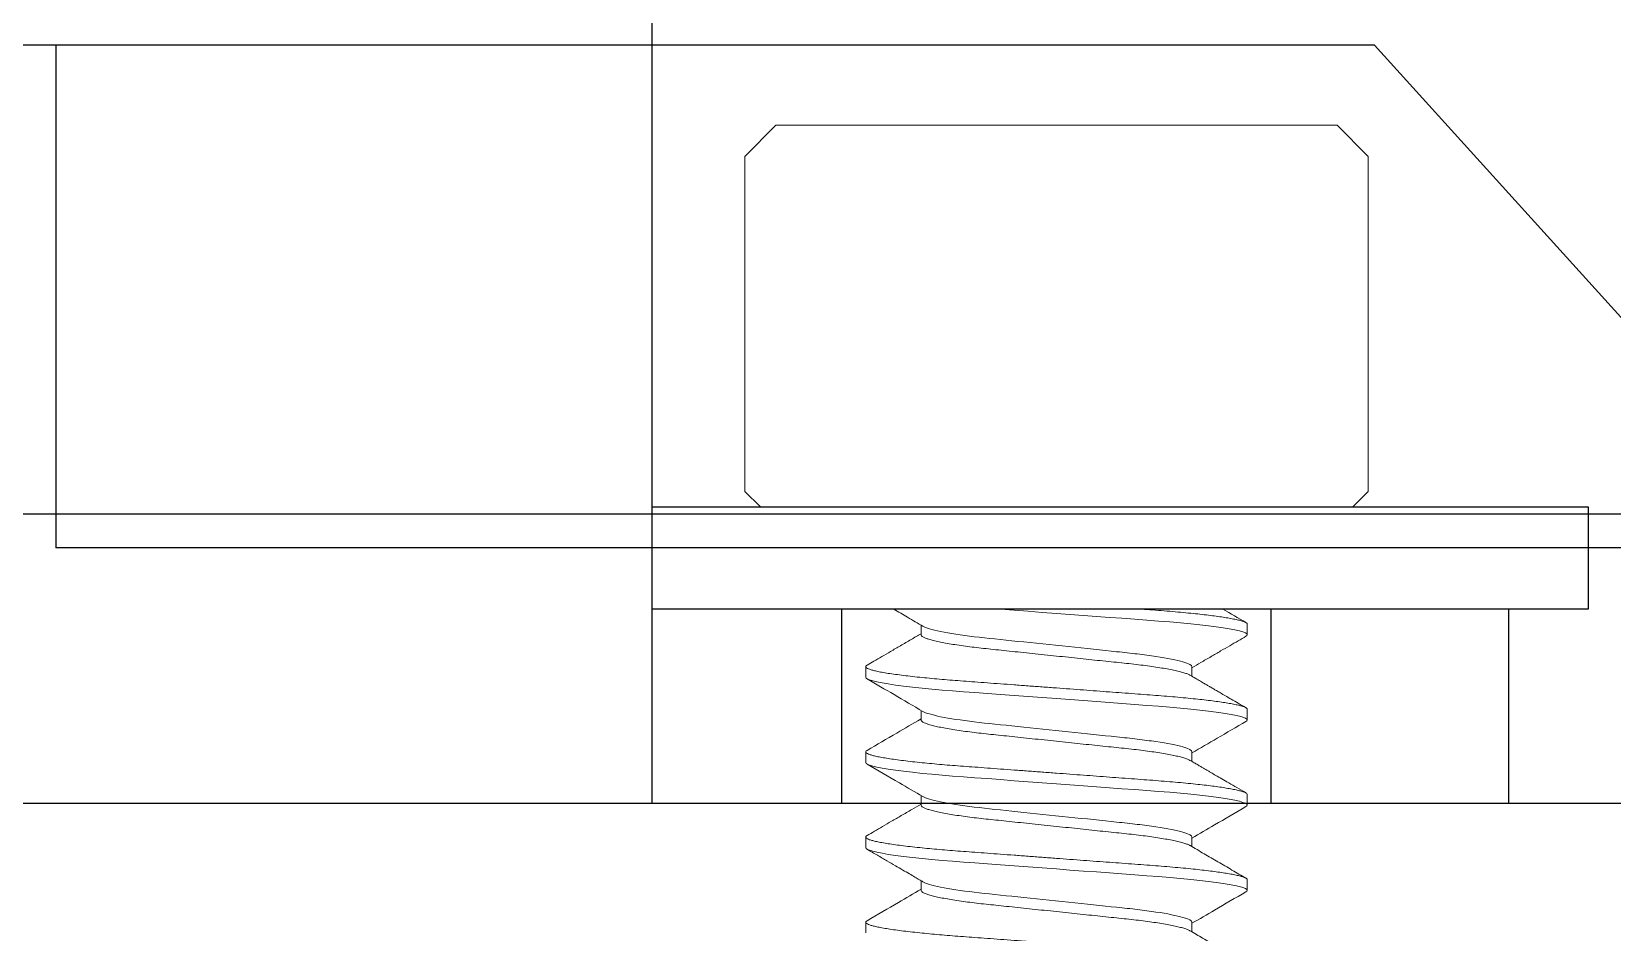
# Model space of a CAD drawing. Header units: inches. Extents: x -1 to 66.5, y -11.9 to 25.2.
# Drawn here: x 36.6136 to 37.0775, y -6.2678 to -6.0035 of the extents above; entities that cross this region are included whole.
import ezdxf

# ---------------------------------------------------------------- set-up
doc = ezdxf.new("R2010")
doc.units = ezdxf.units.IN
doc.header["$MEASUREMENT"] = 0
doc.linetypes.add('SLD-Solid', pattern=[0])
for name, color, linetype in [('45-1523-1', 80, 'Continuous'), ('Clamp', 30, 'Continuous'), ('Fastener', 134, 'Continuous'), ('Solenoid', 6, 'Continuous')]:
    doc.layers.add(name, color=color, linetype=linetype)

msp = doc.modelspace()

# ---------------------------------------------------------------- linework, layer by layer
at = {"layer": '45-1523-1'}
for p, q in [((37.00769, -6.00747), (36.52069, -6.00747)), ((36.62069, -6.00747), (36.62069, -6.15497)), ((37.08469, -6.09247), (37.00769, -6.00747)), ((37.40069, -6.15497), (36.62069, -6.15497))]:
    msp.add_line(p, q, dxfattribs=at)
at = {"layer": 'Clamp'}
msp.add_line((36.39378, -6.14497), (38.5576, -6.14497), dxfattribs=at)
at = {"layer": 'Fastener', "linetype": 'SLD-Solid', "lineweight": 15}
for p, q in [((36.82289, -6.04012), (36.83204, -6.03097)), ((36.91439, -6.03097), (36.83204, -6.03097)), ((36.99674, -6.03097), (36.91439, -6.03097)), ((36.99674, -6.03097), (37.00589, -6.04012)), ((36.82289, -6.1384), (36.82289, -6.04012)), ((37.00589, -6.04012), (37.00589, -6.1384)), ((36.82747, -6.14297), (36.82289, -6.1384)), ((37.00589, -6.1384), (37.00132, -6.14297)), ((36.82747, -6.14297), (36.91439, -6.14297)), ((36.91439, -6.14297), (37.00132, -6.14297)), ((36.87463, -6.18047), (36.87463, -6.17766)), ((36.97039, -6.17735), (36.97039, -6.18047)), ((36.85839, -6.19297), (36.85839, -6.18985)), ((36.95415, -6.18985), (36.95415, -6.19267)), ((36.87463, -6.20547), (36.87463, -6.20266)), ((36.97039, -6.20235), (36.97039, -6.20547)), ((36.85839, -6.21797), (36.85839, -6.21485)), ((36.95415, -6.21485), (36.95415, -6.21767)), ((36.87463, -6.23047), (36.87463, -6.22766)), ((36.97039, -6.22735), (36.97039, -6.23047)), ((36.85839, -6.24297), (36.85839, -6.23985)), ((36.95415, -6.23985), (36.95415, -6.24267)), ((36.87463, -6.25547), (36.87463, -6.25265)), ((36.97039, -6.25235), (36.97039, -6.25547)), ((36.85839, -6.26797), (36.85839, -6.26485)), ((36.95415, -6.26485), (36.95415, -6.26767))]:
    msp.add_line(p, q, dxfattribs=at)
at = {"layer": 'Fastener'}
for p, q in [((36.79577, -6.14297), (37.07039, -6.14297)), ((37.07039, -6.14297), (37.07039, -6.17297)), ((37.07039, -6.17297), (36.79577, -6.17297))]:
    msp.add_line(p, q, dxfattribs=at)
at = {"layer": 'Fastener', "linetype": 'SLD-Solid', "lineweight": 15, "flags": 128}
for points in [[(36.96998, -6.18091), (36.97027, -6.18072), (36.97039, -6.18047), (36.97025, -6.18022), (36.96983, -6.17994), (36.9691, -6.17966), (36.96807, -6.17936), (36.96674, -6.17906), (36.96511, -6.17875), (36.9633, -6.17845), (36.96126, -6.17816), (36.95898, -6.17787), (36.95649, -6.17758), (36.95381, -6.17729), (36.95079, -6.177), (36.94762, -6.17672), (36.94432, -6.17645), (36.94092, -6.1762), (36.93735, -6.17593), (36.9336, -6.17565), (36.92993, -6.17538), (36.92614, -6.1751), (36.92228, -6.17481), (36.91835, -6.17452), (36.91439, -6.17422), (36.9102, -6.17391), (36.90604, -6.1736), (36.90195, -6.1733), (36.89796, -6.173), (36.89759, -6.17297)], [(36.96998, -6.20591), (36.97027, -6.20572), (36.97039, -6.20547), (36.97025, -6.20522), (36.96983, -6.20494), (36.9691, -6.20466), (36.96807, -6.20436), (36.96674, -6.20406), (36.96511, -6.20375), (36.9633, -6.20345), (36.96126, -6.20316), (36.95898, -6.20287), (36.95649, -6.20258), (36.95381, -6.20229), (36.95079, -6.202), (36.94762, -6.20172), (36.94432, -6.20145), (36.94092, -6.2012), (36.93735, -6.20093), (36.9336, -6.20065), (36.92993, -6.20038), (36.92614, -6.2001), (36.92228, -6.19981), (36.91835, -6.19952), (36.91439, -6.19922), (36.9102, -6.19891), (36.90604, -6.1986), (36.90195, -6.1983), (36.89796, -6.198), (36.8941, -6.19771), (36.8904, -6.19744), (36.88708, -6.19719), (36.88389, -6.19695), (36.8808, -6.1967), (36.87782, -6.19643), (36.87498, -6.19615), (36.87214, -6.19585), (36.86952, -6.19555), (36.86714, -6.19524), (36.86502, -6.19492), (36.86318, -6.19461), (36.86163, -6.19431), (36.86045, -6.19402), (36.85954, -6.19374), (36.8589, -6.19348), (36.85852, -6.19322), (36.85839, -6.19297), (36.85839, -6.19297)], [(36.96998, -6.23091), (36.97027, -6.23072), (36.97039, -6.23047), (36.97025, -6.23022), (36.96983, -6.22994), (36.9691, -6.22966), (36.96807, -6.22936), (36.96674, -6.22906), (36.96511, -6.22875), (36.9633, -6.22845), (36.96126, -6.22816), (36.95898, -6.22787), (36.95649, -6.22758), (36.95381, -6.22729), (36.95079, -6.227), (36.94762, -6.22672), (36.94432, -6.22645), (36.94092, -6.2262), (36.93735, -6.22593), (36.9336, -6.22565), (36.92993, -6.22538), (36.92614, -6.2251), (36.92228, -6.22481), (36.91835, -6.22452), (36.91439, -6.22422), (36.9102, -6.22391), (36.90604, -6.2236), (36.90195, -6.2233), (36.89796, -6.223), (36.8941, -6.22271), (36.8904, -6.22244), (36.88708, -6.22219), (36.88389, -6.22195), (36.8808, -6.2217), (36.87782, -6.22143), (36.87498, -6.22116), (36.87214, -6.22085), (36.86952, -6.22055), (36.86714, -6.22024), (36.86502, -6.21992), (36.86318, -6.21961), (36.86163, -6.21931), (36.86045, -6.21902), (36.85954, -6.21874), (36.8589, -6.21848), (36.85852, -6.21822), (36.85839, -6.21797), (36.85839, -6.21797)], [(36.96998, -6.25591), (36.97027, -6.25572), (36.97039, -6.25547), (36.97025, -6.25522), (36.96983, -6.25494), (36.9691, -6.25466), (36.96807, -6.25436), (36.96674, -6.25406), (36.96511, -6.25375), (36.9633, -6.25345), (36.96126, -6.25316), (36.95898, -6.25287), (36.95649, -6.25258), (36.95381, -6.25229), (36.95079, -6.252), (36.94762, -6.25172), (36.94432, -6.25145), (36.94092, -6.2512), (36.93735, -6.25093), (36.9336, -6.25065), (36.92993, -6.25038), (36.92614, -6.2501), (36.92228, -6.24981), (36.91835, -6.24952), (36.91439, -6.24922), (36.9102, -6.24891), (36.90604, -6.2486), (36.90195, -6.2483), (36.89796, -6.248), (36.8941, -6.24771), (36.8904, -6.24744), (36.88708, -6.24719), (36.88389, -6.24695), (36.8808, -6.2467), (36.87782, -6.24643), (36.87498, -6.24616), (36.87214, -6.24585), (36.86952, -6.24555), (36.86714, -6.24524), (36.86502, -6.24492), (36.86318, -6.24461), (36.86163, -6.24431), (36.86045, -6.24402), (36.85954, -6.24374), (36.8589, -6.24348), (36.85852, -6.24322), (36.85839, -6.24297), (36.85839, -6.24297)]]:
    msp.add_lwpolyline(points, dxfattribs=at)
at = {"layer": 'Fastener', "linetype": 'SLD-Solid', "lineweight": 15}
for points, knots in [([(36.87519, -6.17798), (36.8737, -6.17711), (36.87084, -6.17544), (36.86798, -6.17377), (36.86662, -6.17297)], [0, 0, 0, 0, 0.2735344, 0.5226997, 0.5226997, 0.5226997, 0.5226997]), ([(36.97039, -6.17735), (36.97037, -6.17726), (36.97031, -6.17709), (36.96987, -6.17682), (36.96915, -6.17653), (36.96812, -6.17624), (36.96679, -6.17593), (36.96518, -6.17563), (36.96334, -6.17533), (36.9613, -6.17503), (36.95902, -6.17474), (36.95653, -6.17445), (36.9538, -6.17416), (36.95084, -6.17388), (36.94766, -6.1736), (36.94436, -6.17333), (36.94164, -6.17313), (36.94004, -6.17301), (36.93959, -6.17297)], [0, 0, 0, 0, 0.021662, 0.0436855, 0.0660212, 0.0886149, 0.1114084, 0.1343402, 0.1560315, 0.1777344, 0.1993942, 0.2209568, 0.2423695, 0.2648595, 0.2870678, 0.3089421, 0.33051, 0.3387077, 0.3387077, 0.3387077, 0.3387077]), ([(36.95415, -6.18985), (36.95415, -6.18942), (36.95329, -6.18893), (36.9497, -6.18789), (36.94696, -6.18735), (36.94189, -6.18659), (36.94005, -6.18635), (36.93618, -6.18588), (36.93418, -6.18567), (36.92777, -6.185), (36.92291, -6.18449), (36.9129, -6.18344), (36.90777, -6.18291), (36.89832, -6.18192), (36.89412, -6.18151), (36.88642, -6.18057), (36.88298, -6.18005), (36.87777, -6.17899), (36.87601, -6.17846), (36.87519, -6.17798)], [0, 0, 0, 0, 0.125, 0.125, 0.25, 0.25, 0.3125, 0.3125, 0.375, 0.375, 0.5, 0.5, 0.625, 0.625, 0.75, 0.75, 0.875, 0.875, 1, 1, 1, 1]), ([(36.85878, -6.18941), (36.85945, -6.18902), (36.8609, -6.18818), (36.86321, -6.18684), (36.8658, -6.18533), (36.86868, -6.18365), (36.87166, -6.18191), (36.87367, -6.18073), (36.87463, -6.18017)], [0, 0, 0, 0, 0.127459, 0.273038, 0.43669, 0.618357, 0.817973, 1, 1, 1, 1]), ([(36.95359, -6.19234), (36.95358, -6.19234), (36.95343, -6.19222), (36.95285, -6.19198), (36.95182, -6.19162), (36.95046, -6.19125), (36.94882, -6.19088), (36.94692, -6.19051), (36.94478, -6.19015), (36.94241, -6.18979), (36.93984, -6.18945), (36.9371, -6.18911), (36.93423, -6.1888), (36.93121, -6.18849), (36.92805, -6.18816), (36.92476, -6.18781), (36.92137, -6.18746), (36.9179, -6.18709), (36.91437, -6.18672), (36.91082, -6.18635), (36.90729, -6.18598), (36.90385, -6.18562), (36.90052, -6.18527), (36.89737, -6.18494), (36.8944, -6.18463), (36.89158, -6.18432), (36.8889, -6.184), (36.88634, -6.18365), (36.88396, -6.18329), (36.88179, -6.18292), (36.87987, -6.18255), (36.87823, -6.18218), (36.87689, -6.18181), (36.87587, -6.18145), (36.87515, -6.18111), (36.87471, -6.18078), (36.87466, -6.18058), (36.87463, -6.18047)], [0, 0, 0, 0, 0.0011037, 0.0306617, 0.060576, 0.0907305, 0.1204632, 0.1501923, 0.1797998, 0.2091707, 0.2387189, 0.2678013, 0.2963216, 0.3248703, 0.3539772, 0.3830139, 0.4123936, 0.4420065, 0.4717374, 0.5020078, 0.5321537, 0.5620535, 0.5915919, 0.620662, 0.6486647, 0.6767023, 0.7052794, 0.7343041, 0.7642111, 0.7943614, 0.8246333, 0.8549021, 0.8850435, 0.9144055, 0.9434181, 0.9719801, 1, 1, 1, 1]), ([(36.97, -6.18091), (36.96924, -6.18136), (36.96764, -6.18229), (36.96516, -6.18373), (36.96251, -6.18527), (36.95969, -6.18692), (36.95688, -6.18856), (36.95502, -6.18965), (36.95415, -6.19016)], [0, 0, 0, 0, 0.145434, 0.301781, 0.469006, 0.647064, 0.835911, 1, 1, 1, 1]), ([(36.97039, -6.20235), (36.97037, -6.20226), (36.97031, -6.20209), (36.96987, -6.20182), (36.96915, -6.20153), (36.96812, -6.20124), (36.96679, -6.20093), (36.96518, -6.20063), (36.96334, -6.20033), (36.9613, -6.20003), (36.95902, -6.19974), (36.95653, -6.19945), (36.9538, -6.19916), (36.95084, -6.19888), (36.94766, -6.1986), (36.94436, -6.19833), (36.94093, -6.19807), (36.93735, -6.19781), (36.93367, -6.19753), (36.92993, -6.19726), (36.92614, -6.19697), (36.92228, -6.19669), (36.91835, -6.19639), (36.91431, -6.19609), (36.9102, -6.19579), (36.90604, -6.19548), (36.90195, -6.19517), (36.89796, -6.19488), (36.8941, -6.19459), (36.89047, -6.19432), (36.88706, -6.19407), (36.88385, -6.19383), (36.88076, -6.19357), (36.87778, -6.19331), (36.87488, -6.19302), (36.8721, -6.19273), (36.86947, -6.19242), (36.86709, -6.19211), (36.86497, -6.1918), (36.86313, -6.19149), (36.86162, -6.19119), (36.86041, -6.1909), (36.8595, -6.19062), (36.85886, -6.19035), (36.85847, -6.19009), (36.85835, -6.18984), (36.85845, -6.18962), (36.85871, -6.18947), (36.85881, -6.18941)], [0, 0, 0, 0, 0.021662, 0.043686, 0.066022, 0.088616, 0.11141, 0.134342, 0.156034, 0.177737, 0.199398, 0.220961, 0.242374, 0.264864, 0.287073, 0.308947, 0.330516, 0.352339, 0.374503, 0.395667, 0.417042, 0.438577, 0.460221, 0.48192, 0.504932, 0.527878, 0.550696, 0.573322, 0.595699, 0.61777, 0.638257, 0.658614, 0.679288, 0.700253, 0.721466, 0.744181, 0.767062, 0.790044, 0.813064, 0.836056, 0.858955, 0.880405, 0.901664, 0.922686, 0.943424, 0.963839, 0.985501, 1, 1, 1, 1]), ([(36.87519, -6.20298), (36.87237, -6.20134), (36.8669, -6.19814), (36.86143, -6.19495), (36.85878, -6.19341)], [0, 0, 0, 0, 0.515851, 1, 1, 1, 1]), ([(36.95359, -6.19234), (36.95414, -6.19266), (36.95516, -6.19326), (36.95657, -6.19408), (36.95774, -6.19476), (36.95866, -6.19531), (36.95936, -6.19571), (36.95992, -6.19604), (36.96055, -6.19641), (36.96142, -6.19692), (36.96259, -6.1976), (36.96404, -6.19844), (36.96578, -6.19945), (36.9678, -6.20063), (36.96924, -6.20146), (36.97, -6.20191)], [0, 0, 0, 0, 0.10074, 0.186625, 0.257628, 0.313728, 0.356495, 0.384119, 0.41754, 0.471645, 0.542917, 0.63137, 0.737019, 0.859887, 1, 1, 1, 1]), ([(36.95415, -6.21485), (36.95415, -6.21442), (36.95329, -6.21393), (36.9497, -6.2129), (36.94696, -6.21235), (36.9419, -6.21159), (36.94005, -6.21135), (36.93618, -6.21088), (36.93418, -6.21067), (36.92777, -6.21), (36.92291, -6.20949), (36.9129, -6.20844), (36.90777, -6.20791), (36.89832, -6.20692), (36.89412, -6.20651), (36.88642, -6.20557), (36.88299, -6.20505), (36.87777, -6.20399), (36.87601, -6.20346), (36.87519, -6.20298)], [0, 0, 0, 0, 0.125, 0.125, 0.25, 0.25, 0.3125, 0.3125, 0.375, 0.375, 0.5, 0.5, 0.625, 0.625, 0.75, 0.75, 0.875, 0.875, 1, 1, 1, 1]), ([(36.85878, -6.21441), (36.86169, -6.21272), (36.86697, -6.20965), (36.87225, -6.20656), (36.87463, -6.20517)], [0, 0, 0, 0, 0.549896, 1, 1, 1, 1]), ([(36.95359, -6.21734), (36.95358, -6.21734), (36.95343, -6.21722), (36.95285, -6.21698), (36.95182, -6.21662), (36.95046, -6.21625), (36.94882, -6.21588), (36.94692, -6.21551), (36.94478, -6.21515), (36.94241, -6.21479), (36.93984, -6.21445), (36.9371, -6.21411), (36.93423, -6.2138), (36.93121, -6.21349), (36.92805, -6.21316), (36.92476, -6.21281), (36.92137, -6.21246), (36.9179, -6.21209), (36.91437, -6.21172), (36.91082, -6.21135), (36.90729, -6.21098), (36.90385, -6.21062), (36.90052, -6.21027), (36.89737, -6.20994), (36.8944, -6.20963), (36.89158, -6.20932), (36.8889, -6.209), (36.88634, -6.20865), (36.88396, -6.20829), (36.88179, -6.20792), (36.87987, -6.20755), (36.87823, -6.20718), (36.87689, -6.20681), (36.87587, -6.20645), (36.87515, -6.20611), (36.87471, -6.20578), (36.87466, -6.20558), (36.87463, -6.20547)], [0, 0, 0, 0, 0.0010211, 0.0305816, 0.0604983, 0.0906554, 0.1203905, 0.1501221, 0.179732, 0.2091053, 0.238656, 0.2677408, 0.2962634, 0.3248145, 0.3539238, 0.3829629, 0.412345, 0.4419604, 0.4716938, 0.5019667, 0.532115, 0.5620173, 0.5915582, 0.6206306, 0.6486357, 0.6766756, 0.705255, 0.7342821, 0.7641916, 0.7943444, 0.8246187, 0.8548902, 0.885034, 0.9143984, 0.9434134, 0.9719777, 1, 1, 1, 1]), ([(36.97, -6.20591), (36.96718, -6.20755), (36.9619, -6.21063), (36.95662, -6.21372), (36.95415, -6.21516)], [0, 0, 0, 0, 0.533694, 1, 1, 1, 1]), ([(36.97039, -6.22735), (36.97037, -6.22726), (36.97031, -6.22709), (36.96987, -6.22682), (36.96915, -6.22653), (36.96812, -6.22624), (36.96679, -6.22593), (36.96518, -6.22563), (36.96334, -6.22533), (36.9613, -6.22503), (36.95902, -6.22474), (36.95653, -6.22445), (36.9538, -6.22416), (36.95084, -6.22388), (36.94766, -6.2236), (36.94436, -6.22333), (36.94093, -6.22307), (36.93735, -6.22281), (36.93367, -6.22253), (36.92993, -6.22226), (36.92614, -6.22197), (36.92228, -6.22169), (36.91835, -6.22139), (36.91431, -6.22109), (36.9102, -6.22079), (36.90604, -6.22048), (36.90195, -6.22017), (36.89796, -6.21988), (36.8941, -6.21959), (36.89047, -6.21932), (36.88706, -6.21907), (36.88385, -6.21883), (36.88076, -6.21857), (36.87778, -6.21831), (36.87488, -6.21802), (36.8721, -6.21773), (36.86947, -6.21742), (36.86709, -6.21711), (36.86497, -6.2168), (36.86313, -6.21649), (36.86162, -6.21619), (36.86041, -6.2159), (36.8595, -6.21562), (36.85886, -6.21535), (36.85847, -6.21509), (36.85835, -6.21484), (36.85845, -6.21462), (36.85871, -6.21447), (36.85881, -6.21441)], [0, 0, 0, 0, 0.021664, 0.043689, 0.066026, 0.088621, 0.111416, 0.13435, 0.156042, 0.177747, 0.199408, 0.220972, 0.242386, 0.264878, 0.287088, 0.308963, 0.330533, 0.352357, 0.374522, 0.395687, 0.417063, 0.4386, 0.460245, 0.481945, 0.504958, 0.527906, 0.550725, 0.573352, 0.59573, 0.617802, 0.63829, 0.658649, 0.679323, 0.700289, 0.721503, 0.74422, 0.767102, 0.790086, 0.813107, 0.8361, 0.859, 0.880451, 0.901711, 0.922734, 0.943473, 0.963889, 0.985553, 1, 1, 1, 1]), ([(36.87519, -6.22798), (36.87289, -6.22663), (36.86742, -6.22344), (36.86194, -6.22025), (36.85878, -6.21841)], [0, 0, 0, 0, 0.422079, 1, 1, 1, 1]), ([(36.95359, -6.21734), (36.95399, -6.21757), (36.95474, -6.21801), (36.95579, -6.21863), (36.95671, -6.21916), (36.95749, -6.21962), (36.95819, -6.22003), (36.95891, -6.22045), (36.9599, -6.22103), (36.96124, -6.22181), (36.96299, -6.22283), (36.96505, -6.22403), (36.96743, -6.22541), (36.96911, -6.22639), (36.97, -6.22691)], [0, 0, 0, 0, 0.0726126, 0.1368827, 0.1927979, 0.2403477, 0.2796129, 0.3211904, 0.3723655, 0.4601493, 0.5667815, 0.6922831, 0.8366798, 1, 1, 1, 1]), ([(36.85878, -6.23941), (36.8595, -6.23899), (36.86102, -6.23811), (36.86342, -6.23671), (36.86604, -6.23519), (36.86889, -6.23352), (36.87178, -6.23184), (36.87372, -6.2307), (36.87463, -6.23017)], [0, 0, 0, 0, 0.1366309, 0.2877085, 0.4531892, 0.6330276, 0.827174, 1, 1, 1, 1]), ([(36.95359, -6.24234), (36.95358, -6.24234), (36.95343, -6.24222), (36.95285, -6.24198), (36.95182, -6.24162), (36.95046, -6.24125), (36.94882, -6.24088), (36.94692, -6.24051), (36.94478, -6.24015), (36.94241, -6.23979), (36.93984, -6.23945), (36.9371, -6.23911), (36.93423, -6.2388), (36.93121, -6.23849), (36.92805, -6.23816), (36.92476, -6.23781), (36.92137, -6.23746), (36.9179, -6.23709), (36.91437, -6.23672), (36.91082, -6.23635), (36.90729, -6.23598), (36.90385, -6.23562), (36.90052, -6.23527), (36.89737, -6.23494), (36.8944, -6.23463), (36.89158, -6.23432), (36.8889, -6.234), (36.88634, -6.23365), (36.88396, -6.23329), (36.88179, -6.23292), (36.87987, -6.23255), (36.87823, -6.23218), (36.87689, -6.23181), (36.87587, -6.23145), (36.87515, -6.23111), (36.87471, -6.23078), (36.87466, -6.23058), (36.87463, -6.23047)], [0, 0, 0, 0, 0.001056, 0.030616, 0.060531, 0.090687, 0.120421, 0.150152, 0.179761, 0.209133, 0.238683, 0.267767, 0.296288, 0.324838, 0.353947, 0.382985, 0.412366, 0.44198, 0.471712, 0.501984, 0.532132, 0.562033, 0.591573, 0.620644, 0.648648, 0.676687, 0.705265, 0.734291, 0.7642, 0.794352, 0.824625, 0.854895, 0.885038, 0.914401, 0.943415, 0.971979, 1, 1, 1, 1]), ([(36.95415, -6.23985), (36.95415, -6.23942), (36.95329, -6.23893), (36.9497, -6.2379), (36.94696, -6.23735), (36.9419, -6.23659), (36.94005, -6.23635), (36.93618, -6.23588), (36.93418, -6.23567), (36.92777, -6.235), (36.92291, -6.23449), (36.9129, -6.23344), (36.90777, -6.23291), (36.89832, -6.23192), (36.89412, -6.23151), (36.88642, -6.23057), (36.88299, -6.23005), (36.87777, -6.22899), (36.87601, -6.22846), (36.87519, -6.22798)], [0, 0, 0, 0, 0.125, 0.125, 0.25, 0.25, 0.3125, 0.3125, 0.375, 0.375, 0.5, 0.5, 0.625, 0.625, 0.75, 0.75, 0.875, 0.875, 1, 1, 1, 1]), ([(36.97001, -6.23091), (36.96693, -6.2327), (36.96164, -6.23578), (36.95636, -6.23887), (36.95415, -6.24016)], [0, 0, 0, 0, 0.58233, 1, 1, 1, 1]), ([(36.97039, -6.25235), (36.97037, -6.25226), (36.97031, -6.25209), (36.96987, -6.25182), (36.96915, -6.25153), (36.96812, -6.25124), (36.96679, -6.25093), (36.96518, -6.25063), (36.96334, -6.25033), (36.9613, -6.25003), (36.95902, -6.24974), (36.95653, -6.24945), (36.9538, -6.24916), (36.95084, -6.24888), (36.94766, -6.2486), (36.94436, -6.24833), (36.94093, -6.24807), (36.93735, -6.24781), (36.93367, -6.24753), (36.92993, -6.24726), (36.92614, -6.24697), (36.92228, -6.24669), (36.91835, -6.24639), (36.91431, -6.24609), (36.9102, -6.24579), (36.90604, -6.24548), (36.90195, -6.24517), (36.89796, -6.24488), (36.8941, -6.24459), (36.89047, -6.24432), (36.88706, -6.24407), (36.88385, -6.24383), (36.88076, -6.24357), (36.87778, -6.24331), (36.87488, -6.24302), (36.8721, -6.24273), (36.86947, -6.24242), (36.86709, -6.24211), (36.86497, -6.2418), (36.86313, -6.24149), (36.86162, -6.24119), (36.86041, -6.2409), (36.8595, -6.24062), (36.85886, -6.24035), (36.85847, -6.24009), (36.85835, -6.23984), (36.85845, -6.23962), (36.85871, -6.23947), (36.85881, -6.23941)], [0, 0, 0, 0, 0.021665, 0.043691, 0.06603, 0.088627, 0.111423, 0.134358, 0.156052, 0.177758, 0.199421, 0.220986, 0.242402, 0.264895, 0.287106, 0.308983, 0.330554, 0.35238, 0.374546, 0.395713, 0.41709, 0.438628, 0.460275, 0.481976, 0.504991, 0.52794, 0.55076, 0.573389, 0.595768, 0.617842, 0.638331, 0.658691, 0.679367, 0.700335, 0.72155, 0.744268, 0.767151, 0.790137, 0.813159, 0.836154, 0.859056, 0.880508, 0.901769, 0.922793, 0.943534, 0.963952, 0.985616, 1, 1, 1, 1]), ([(36.87519, -6.25298), (36.87485, -6.25278), (36.87406, -6.25232), (36.87273, -6.25154), (36.87111, -6.25059), (36.8692, -6.24948), (36.86701, -6.2482), (36.86452, -6.24675), (36.86175, -6.24514), (36.8598, -6.24401), (36.85878, -6.24341)], [0, 0, 0, 0, 0.06359, 0.144676, 0.24328, 0.359424, 0.493133, 0.644442, 0.813383, 1, 1, 1, 1]), ([(36.95359, -6.24234), (36.95496, -6.24314), (36.95769, -6.24474), (36.96179, -6.24713), (36.9659, -6.24952), (36.96864, -6.25112), (36.97001, -6.25191)], [0, 0, 0, 0, 0.2495101, 0.4993295, 0.7494846, 1, 1, 1, 1]), ([(36.95415, -6.26485), (36.95415, -6.26442), (36.95329, -6.26393), (36.9497, -6.2629), (36.94696, -6.26235), (36.9419, -6.26159), (36.94005, -6.26135), (36.93618, -6.26088), (36.93418, -6.26067), (36.92777, -6.26), (36.92291, -6.25949), (36.9129, -6.25844), (36.90777, -6.25791), (36.89832, -6.25692), (36.89412, -6.25651), (36.88643, -6.25557), (36.88299, -6.25505), (36.87777, -6.25399), (36.87601, -6.25346), (36.87519, -6.25298)], [0, 0, 0, 0, 0.125, 0.125, 0.25, 0.25, 0.3125, 0.3125, 0.375, 0.375, 0.5, 0.5, 0.625, 0.625, 0.75, 0.75, 0.875, 0.875, 1, 1, 1, 1]), ([(36.85878, -6.26441), (36.86186, -6.26262), (36.86714, -6.25955), (36.87242, -6.25646), (36.87463, -6.25517)], [0, 0, 0, 0, 0.582232, 1, 1, 1, 1]), ([(36.95359, -6.26734), (36.95358, -6.26734), (36.95343, -6.26722), (36.95285, -6.26698), (36.95182, -6.26662), (36.95046, -6.26625), (36.94882, -6.26588), (36.94692, -6.26551), (36.94478, -6.26515), (36.94241, -6.26479), (36.93984, -6.26445), (36.9371, -6.26411), (36.93423, -6.2638), (36.93121, -6.26349), (36.92805, -6.26316), (36.92476, -6.26281), (36.92137, -6.26246), (36.9179, -6.26209), (36.91437, -6.26172), (36.91082, -6.26135), (36.90729, -6.26098), (36.90385, -6.26062), (36.90052, -6.26027), (36.89737, -6.25994), (36.8944, -6.25963), (36.89158, -6.25932), (36.8889, -6.259), (36.88634, -6.25865), (36.88396, -6.25829), (36.88179, -6.25792), (36.87987, -6.25755), (36.87823, -6.25718), (36.87689, -6.25681), (36.87587, -6.25645), (36.87515, -6.25611), (36.87471, -6.25578), (36.87466, -6.25558), (36.87463, -6.25547)], [0, 0, 0, 0, 0.0013524, 0.0309032, 0.0608099, 0.090957, 0.1206823, 0.150404, 0.1800041, 0.2093676, 0.2389086, 0.2679837, 0.2964969, 0.3250385, 0.3541381, 0.3831676, 0.41254, 0.4421455, 0.471869, 0.5021319, 0.5322702, 0.5621626, 0.5916936, 0.6207565, 0.6487522, 0.6767829, 0.7053528, 0.7343703, 0.7642699, 0.7944126, 0.8246769, 0.8549383, 0.8850722, 0.9144268, 0.9434322, 0.971987, 1, 1, 1, 1]), ([(36.97001, -6.25591), (36.96693, -6.2577), (36.96164, -6.26078), (36.95636, -6.26387), (36.95415, -6.26516)], [0, 0, 0, 0, 0.582331, 1, 1, 1, 1]), ([(36.97039, -6.27735), (36.97037, -6.27726), (36.97031, -6.27709), (36.96987, -6.27682), (36.96915, -6.27653), (36.96812, -6.27624), (36.96679, -6.27593), (36.96518, -6.27563), (36.96334, -6.27533), (36.9613, -6.27503), (36.95902, -6.27474), (36.95653, -6.27445), (36.9538, -6.27416), (36.95084, -6.27388), (36.94766, -6.2736), (36.94436, -6.27333), (36.94093, -6.27307), (36.93735, -6.27281), (36.93367, -6.27253), (36.92993, -6.27226), (36.92614, -6.27197), (36.92228, -6.27169), (36.91835, -6.27139), (36.91431, -6.27109), (36.9102, -6.27079), (36.90604, -6.27048), (36.90195, -6.27017), (36.89796, -6.26988), (36.8941, -6.26959), (36.89047, -6.26932), (36.88706, -6.26907), (36.88385, -6.26883), (36.88076, -6.26857), (36.87778, -6.26831), (36.87488, -6.26802), (36.8721, -6.26773), (36.86947, -6.26742), (36.86709, -6.26711), (36.86497, -6.2668), (36.86313, -6.26649), (36.86162, -6.26619), (36.86041, -6.2659), (36.8595, -6.26562), (36.85886, -6.26535), (36.85847, -6.26509), (36.85835, -6.26484), (36.85845, -6.26462), (36.85871, -6.26447), (36.85881, -6.26441)], [0, 0, 0, 0, 0.021663, 0.043688, 0.066026, 0.088621, 0.111416, 0.134349, 0.156042, 0.177746, 0.199408, 0.220972, 0.242386, 0.264877, 0.287087, 0.308963, 0.330532, 0.352356, 0.374521, 0.395687, 0.417062, 0.438599, 0.460244, 0.481944, 0.504957, 0.527905, 0.550723, 0.573351, 0.595728, 0.617801, 0.638289, 0.658647, 0.679322, 0.700288, 0.721502, 0.744218, 0.7671, 0.790084, 0.813105, 0.836098, 0.858998, 0.880449, 0.901709, 0.922732, 0.943471, 0.963887, 0.985551, 1, 1, 1, 1]), ([(36.9536, -6.26734), (36.95483, -6.26806), (36.95737, -6.26955), (36.96086, -6.27159), (36.96409, -6.27347), (36.96701, -6.27517), (36.96899, -6.27632), (36.97, -6.27691)], [0, 0, 0, 0, 0.225404, 0.466834, 0.636951, 0.814603, 1, 1, 1, 1])]:
    msp.add_open_spline(points, degree=3, knots=knots, dxfattribs=at)
msp.add_open_spline([(36.96324, -6.17297), (36.96549, -6.17429), (36.96775, -6.1756), (36.97, -6.17691)], degree=3, dxfattribs=at)
at = {"layer": 'Solenoid'}
for p, q in [((36.79577, -6.22997), (36.79577, -5.55997)), ((37.04719, -6.17297), (36.79577, -6.17297)), ((36.85139, -6.22997), (36.85139, -6.17297)), ((36.97739, -6.17297), (36.85139, -6.17297)), ((36.97739, -6.22997), (36.97739, -6.17297)), ((37.04719, -6.22997), (37.04719, -6.17297)), ((37.14569, -6.22997), (35.89569, -6.22997))]:
    msp.add_line(p, q, dxfattribs=at)

doc.saveas('drawing.dxf')
